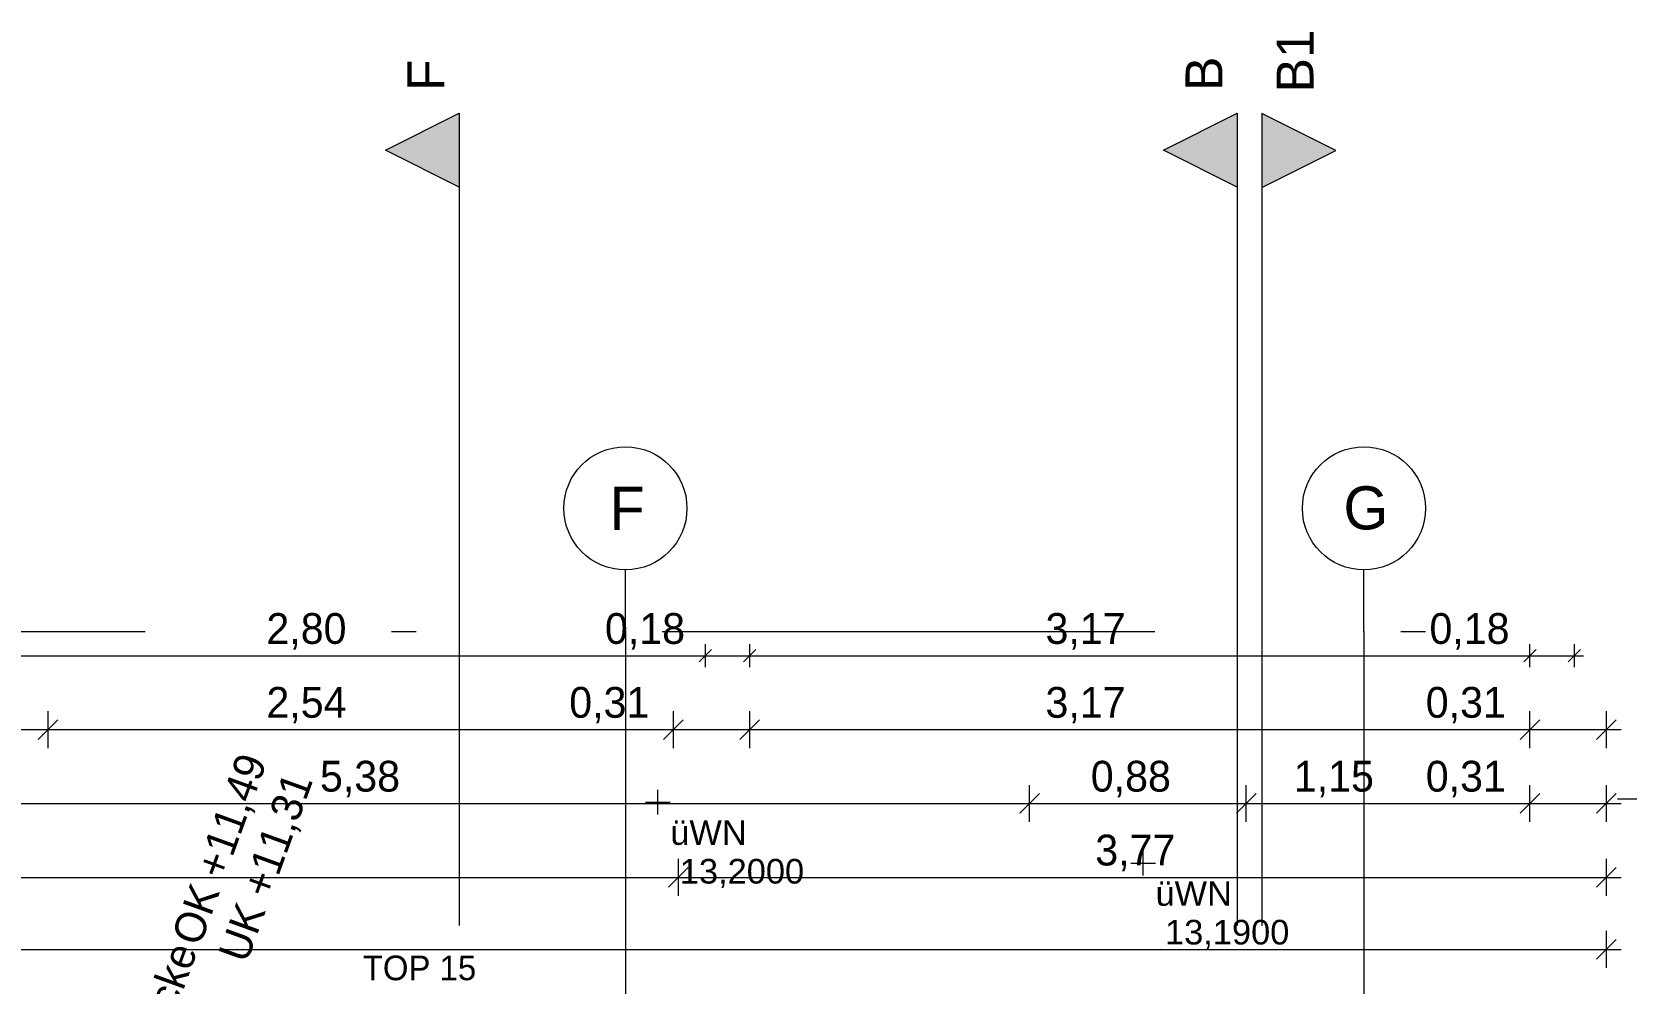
# Model space of a CAD drawing. Header units: metres. Extents: x -3 to 171, y -23 to 41.
# Drawn here: x 12.59 to 19.06, y 1.57 to 5.44 of the extents above; entities that cross this region are included whole.
import ezdxf

# ---------------------------------------------------------------- set-up
doc = ezdxf.new("R2010")
doc.units = ezdxf.units.M
doc.header["$MEASUREMENT"] = 0
doc.linetypes.add('Achse', pattern=[0.004, 0.002, -0.001, 0, -0.001])
doc.linetypes.add('Schnittlinie', pattern=[0.006, 0.003, -0.0015, 0, -0.0015])
for name, color, linetype in [('4._1.DG PP STG1_1_000 Achsraster', 7, 'Continuous'), ('4._1.DG PP STG1_1_810 Raum', 7, 'Continuous'), ('4._1.DG PP STG1_1_851 Marker Schnitt', 7, 'Continuous'), ('4._1.DG PP STG1_1_910 Allgemein Lageplan Höhen', 7, 'Continuous'), ('4._1.DG PP STG1_1_950 Polierplan Bemaßung', 7, 'Continuous')]:
    doc.layers.add(name, color=color, linetype=linetype)
doc.styles.add('ERSTELLTER_STIL_1', font='arial.ttf')
doc.styles.add('ERSTELLTER_STIL_2', font='')
doc.styles.get('ERSTELLTER_STIL_2').set_extended_font_data('Eurostile')

msp = doc.modelspace()

# ---------------------------------------------------------------- hatches: boundary and pattern name
at = {"layer": '4._1.DG PP STG1_1_851 Marker Schnitt', "linetype": 'Continuous', "lineweight": 0, "true_color": 0x000000}
for points in [[(14.325, 5.105), (14.025, 4.955), (14.325, 4.805)], [(17.4851, 5.105), (17.1851, 4.955), (17.4851, 4.805)], [(17.5851, 5.1037), (17.5851, 4.8037), (17.8851, 4.9537)]]:
    msp.add_hatch(color=18, dxfattribs=at).paths.add_polyline_path(points)

# ---------------------------------------------------------------- linework, layer by layer
at = {"layer": '4._1.DG PP STG1_1_000 Achsraster', "color": 5, "linetype": 'Achse', "lineweight": 0, "ltscale": 1000}
for p, q in [((15, 3), (15, 3.25)), ((18, 3), (18, 3.25)), ((-1.25, 3), (21, 3)), ((15, 3), (15, -22.5231)), ((18, 3), (18, -22.5231))]:
    msp.add_line(p, q, dxfattribs=at)
at = {"layer": '4._1.DG PP STG1_1_000 Achsraster', "color": 5, "linetype": 'Continuous', "lineweight": 0, "ltscale": 1000}
for centre in [(15, 3.5), (18, 3.5)]:
    msp.add_circle(centre, 0.25, dxfattribs=at)
at = {"layer": '4._1.DG PP STG1_1_000 Achsraster', "color": 5, "linetype": 'Achse', "lineweight": 0, "ltscale": 1000}
for p in [(15, 3), (15, 3), (18, 3), (18, 3)]:
    msp.add_point(p, dxfattribs=at)
at = {"layer": '4._1.DG PP STG1_1_851 Marker Schnitt', "color": 7, "linetype": 'Schnittlinie', "lineweight": 13, "ltscale": 1000}
for p, q in [((14.325, 4.805), (14.325, -22.5231)), ((17.4851, 4.805), (17.4851, -22.5231)), ((17.5851, 4.8037), (17.5851, -22.5231))]:
    msp.add_line(p, q, dxfattribs=at)
at = {"layer": '4._1.DG PP STG1_1_851 Marker Schnitt', "color": 7, "linetype": 'Continuous', "lineweight": 13, "ltscale": 1000, "flags": 128}
for points in [[(14.325, 5.105), (14.325, 4.805), (14.025, 4.955)], [(17.4851, 5.105), (17.4851, 4.805), (17.1851, 4.955)], [(17.5851, 5.1037), (17.5851, 4.8037), (17.8851, 4.9537)]]:
    msp.add_lwpolyline(points, close=True, dxfattribs=at)
at = {"layer": '4._1.DG PP STG1_1_910 Allgemein Lageplan Höhen', "color": 7, "linetype": 'Continuous', "lineweight": 13, "ltscale": 1000}
for p, q in [((15.1323, 2.2559), (15.1323, 2.3559)), ((15.0823, 2.3059), (15.1823, 2.3059)), ((19.0299, 2.3203), (19.1299, 2.3203)), ((17.1032, 2.0084), (17.1032, 2.1084)), ((17.0532, 2.0584), (17.1532, 2.0584))]:
    msp.add_line(p, q, dxfattribs=at)
at = {"layer": '4._1.DG PP STG1_1_950 Polierplan Bemaßung', "color": 76, "linetype": 'Continuous', "lineweight": 13, "ltscale": 1000, "true_color": 0x3f7f02}
for p, q in [((15.35, 2.9261), (15.3, 2.8761)), ((15.325, 2.8542), (15.325, 2.9479)), ((15.53, 2.9261), (15.48, 2.8761)), ((15.505, 2.8542), (15.505, 2.9479)), ((18.699, 2.9261), (18.649, 2.8761)), ((18.674, 2.8542), (18.674, 2.9479)), ((18.8296, 2.8761), (18.8796, 2.9261)), ((18.8546, 2.8542), (18.8546, 2.9479)), ((12.525, 2.9011), (15.325, 2.9011)), ((15.325, 2.9011), (15.505, 2.9011)), ((15.505, 2.9011), (18.674, 2.9011)), ((18.674, 2.9011), (18.8546, 2.9011)), ((18.8546, 2.9011), (18.8921, 2.9011))]:
    msp.add_line(p, q, dxfattribs=at)
at = {"layer": '4._1.DG PP STG1_1_950 Polierplan Bemaßung', "color": 6, "linetype": 'Continuous', "lineweight": 13, "ltscale": 1000, "true_color": 0xfb02fe}
for p, q in [((12.655, 2.5261), (12.655, 2.6761)), ((15.195, 2.5261), (15.195, 2.6761)), ((15.505, 2.5261), (15.505, 2.6761)), ((18.674, 2.5261), (18.674, 2.6761)), ((18.985, 2.5261), (18.985, 2.6761)), ((12.345, 2.6011), (12.655, 2.6011)), ((12.695, 2.6411), (12.615, 2.5611)), ((12.655, 2.6011), (15.195, 2.6011)), ((15.235, 2.6411), (15.155, 2.5611)), ((15.195, 2.6011), (15.505, 2.6011)), ((15.545, 2.6411), (15.465, 2.5611)), ((15.505, 2.6011), (18.674, 2.6011)), ((18.714, 2.6411), (18.634, 2.5611)), ((18.674, 2.6011), (18.985, 2.6011)), ((18.945, 2.5611), (19.025, 2.6411)), ((18.985, 2.6011), (19.045, 2.6011)), ((16.6819, 2.3411), (16.6019, 2.2611)), ((16.6419, 2.2261), (16.6419, 2.3761)), ((17.5619, 2.3411), (17.4819, 2.2611)), ((17.5219, 2.2261), (17.5219, 2.3761)), ((18.714, 2.3411), (18.634, 2.2611)), ((18.674, 2.2261), (18.674, 2.3761)), ((18.945, 2.2611), (19.025, 2.3411)), ((18.985, 2.2261), (18.985, 2.3761)), ((11.26, 2.3011), (16.6419, 2.3011)), ((16.6419, 2.3011), (17.5219, 2.3011)), ((17.5219, 2.3011), (18.674, 2.3011)), ((18.674, 2.3011), (18.985, 2.3011)), ((18.985, 2.3011), (19.045, 2.3011)), ((15.2152, 1.9261), (15.2152, 2.0761)), ((18.985, 1.9261), (18.985, 2.0761)), ((15.2552, 2.0411), (15.1752, 1.9611)), ((18.945, 1.9611), (19.025, 2.0411)), ((9.49, 2.0011), (15.2152, 2.0011)), ((15.2152, 2.0011), (18.985, 2.0011)), ((18.985, 2.0011), (19.045, 2.0011))]:
    msp.add_line(p, q, dxfattribs=at)
at = {"layer": '4._1.DG PP STG1_1_950 Polierplan Bemaßung', "color": 1, "linetype": 'Continuous', "lineweight": 13, "ltscale": 1000, "true_color": 0xfb0106}
for p, q in [((18.985, 1.6334), (18.985, 1.7834)), ((0, 1.7084), (18.985, 1.7084)), ((18.945, 1.6684), (19.025, 1.7484)), ((18.985, 1.7084), (19.045, 1.7084))]:
    msp.add_line(p, q, dxfattribs=at)

# ---------------------------------------------------------------- texts
at = {"layer": '4._1.DG PP STG1_1_000 Achsraster', "color": 5, "linetype": 'Continuous', "lineweight": 0, "char_height": 0.175, "attachment_point": 1, "style": 'ERSTELLTER_STIL_2'}
for s, insert in [('\\A1;{\\pql;\\pt0;\\fEurostile|b0|i0|c0|p0;\\W1.000000;F}', (14.9358, 3.5875)), ('\\A1;{\\pql;\\pt0;\\fEurostile|b0|i0|c0|p0;\\W1.000000;G}', (17.9168, 3.5893))]:
    msp.add_mtext(s, dxfattribs=dict(at, insert=insert))
at = {"layer": '4._1.DG PP STG1_1_810 Raum', "color": 7, "linetype": 'Continuous', "lineweight": 13, "insert": (13.9333, 1.6833), "char_height": 0.1, "attachment_point": 1, "style": 'ERSTELLTER_STIL_2'}
msp.add_mtext('\\A1;{\\pql;\\pt0;\\fEurostile|b0|i0|c0|p0;\\W1.000000;TOP 15}', dxfattribs=at)
at = {"layer": '4._1.DG PP STG1_1_851 Marker Schnitt', "color": 7, "linetype": 'Continuous', "lineweight": 13, "char_height": 0.15, "rotation": 90, "style": 'ERSTELLTER_STIL_1'}
for s, insert, attachment_point in [('\\A1;{\\pqr;\\pt0;\\fArial|b0|i0|c0|p0;\\W1.000000;B1}', (17.7951, 5.4453), 9), ('\\A1;{\\pql;\\pt0;\\fArial|b0|i0|c0|p0;\\W1.000000;F}', (14.265, 5.195), 7), ('\\A1;{\\pql;\\pt0;\\fArial|b0|i0|c0|p0;\\W1.000000;B}', (17.4251, 5.195), 7)]:
    msp.add_mtext(s, dxfattribs=dict(at, insert=insert, attachment_point=attachment_point))
at = {"layer": '4._1.DG PP STG1_1_910 Allgemein Lageplan Höhen', "color": 7, "linetype": 'Continuous', "lineweight": 13, "char_height": 0.1, "attachment_point": 1, "style": 'ERSTELLTER_STIL_1'}
for s, insert in [('\\A1;{\\pql;\\fArial|b0|i0|c0|p0;\\W1.000000;üWN}', (15.1823, 2.2331)), ('\\A1;{\\pql;\\fArial|b0|i0|c0|p0;\\W1.000000; 13,2000}', (15.1823, 2.0759)), ('\\A1;{\\pql;\\fArial|b0|i0|c0|p0;\\W1.000000;üWN}', (17.1532, 1.9855)), ('\\A1;{\\pql;\\fArial|b0|i0|c0|p0;\\W1.000000; 13,1900}', (17.1532, 1.8284))]:
    msp.add_mtext(s, dxfattribs=dict(at, insert=insert))
at = {"layer": '4._1.DG PP STG1_1_950 Polierplan Bemaßung', "color": 76, "linetype": 'Continuous', "lineweight": 13, "true_color": 0x3f7f02, "char_height": 0.125, "width": 0.382966, "attachment_point": 7, "style": 'ERSTELLTER_STIL_2'}
for s, insert in [('\\A1;{\\pql;\\fEurostile|b0|i0|c0|p0;\\W1.000000;2,80}', (13.542, 2.9261)), ('\\A1;{\\pql;\\fEurostile|b0|i0|c0|p0;\\W1.000000;0,18}', (14.917, 2.9261)), ('\\A1;{\\pql;\\fEurostile|b0|i0|c0|p0;\\W1.000000;3,17}', (16.7065, 2.9261)), ('\\A1;{\\pql;\\fEurostile|b0|i0|c0|p0;\\W1.000000;0,18}', (18.266, 2.9261))]:
    msp.add_mtext(s, dxfattribs=dict(at, insert=insert))
at = {"layer": '4._1.DG PP STG1_1_950 Polierplan Bemaßung', "color": 6, "linetype": 'Continuous', "lineweight": 13, "true_color": 0xfb02fe, "char_height": 0.125, "width": 0.382966, "attachment_point": 7, "style": 'ERSTELLTER_STIL_2'}
for s, insert in [('\\A1;{\\pql;\\fEurostile|b0|i0|c0|p0;\\W1.000000;2,54}', (13.542, 2.6261)), ('\\A1;{\\pql;\\fEurostile|b0|i0|c0|p0;\\W1.000000;0,31}', (14.772, 2.6261)), ('\\A1;{\\pql;\\fEurostile|b0|i0|c0|p0;\\W1.000000;3,17}', (16.7065, 2.6261)), ('\\A1;{\\pql;\\fEurostile|b0|i0|c0|p0;\\W1.000000;0,31}', (18.251, 2.6261)), ('\\A1;{\\pql;\\fEurostile|b0|i0|c0|p0;\\W1.000000;5,38}', (13.7594, 2.3261)), ('\\A1;{\\pql;\\fEurostile|b0|i0|c0|p0;\\W1.000000;0,88}', (16.8904, 2.3261)), ('\\A1;{\\pql;\\fEurostile|b0|i0|c0|p0;\\W1.000000;1,15}', (17.715, 2.3261)), ('\\A1;{\\pql;\\fEurostile|b0|i0|c0|p0;\\W1.000000;0,31}', (18.251, 2.3261)), ('\\A1;{\\pql;\\fEurostile|b0|i0|c0|p0;\\W1.000000;3,77}', (16.9087, 2.0261))]:
    msp.add_mtext(s, dxfattribs=dict(at, insert=insert))
at = {"layer": '4._1.DG PP STG1_1_950 Polierplan Bemaßung', "color": 7, "linetype": 'Continuous', "lineweight": 13, "insert": (13.325, 1.6974), "char_height": 0.125, "attachment_point": 4, "rotation": 70.07442, "line_spacing_factor": 0.968161, "style": 'ERSTELLTER_STIL_2'}
msp.add_mtext('\\A1;{\\pql;\\fEurostile|b0|i0|c0|p0;\\W1.000000;OK \\fEurostile|b0|i0|c0|p0;\\W1.000000;+\\fEurostile|b0|i0|c0|p0;\\W1.000000;11,49\\fEurostile|b0|i0|c0|p0;\\W1.000000;\\A1{\\H.66x;\\S^  ;}\\fEurostile|b0|i0|c0|p0;\\W1.000000;\\fEurostile|b0|i0|c0|p0;\\W1.000000;\\P\\pql;\\fEurostile|b0|i0|c0|p0;\\W1.000000;UK \\fEurostile|b0|i0|c0|p0;\\W1.000000;+\\fEurostile|b0|i0|c0|p0;\\W1.000000;11,31\\fEurostile|b0|i0|c0|p0;\\W1.000000;\\A1{\\H.66x;\\S^  ;}\\fEurostile|b0|i0|c0|p0;\\W1.000000;\\fEurostile|b0|i0|c0|p0;\\W1.000000;}', dxfattribs=at)
at = {"layer": '4._1.DG PP STG1_1_950 Polierplan Bemaßung', "color": 7, "linetype": 'Continuous', "lineweight": 13, "insert": (13.0458, 0.8742), "char_height": 0.125, "attachment_point": 4, "rotation": 70.07442, "style": 'ERSTELLTER_STIL_2'}
msp.add_mtext('\\A1;{\\pql;\\fEurostile|b0|i0|c0|p0;\\W1.000000;\\fEurostile|b0|i0|c0|p0;\\W1.000000;\\fEurostile|b0|i0|c0|p0;\\W1.000000;STB-Decke\\fEurostile|b0|i0|c0|p0;\\W1.000000;\\A1{\\H.66x;\\S^  ;}\\fEurostile|b0|i0|c0|p0;\\W1.000000;\\fEurostile|b0|i0|c0|p0;\\W1.000000;\\P\\pql;\\fEurostile|b0|i0|c0|p0;\\W1.000000;\\fEurostile|b0|i0|c0|p0;\\W1.000000;\\fEurostile|b0|i0|c0|p0;\\W1.000000;\\fEurostile|b0|i0|c0|p0;\\W1.000000;\\A1{\\H.66x;\\S^  ;}\\fEurostile|b0|i0|c0|p0;\\W1.000000;\\fEurostile|b0|i0|c0|p0;\\W1.000000;}', dxfattribs=at)

doc.saveas('drawing.dxf')
